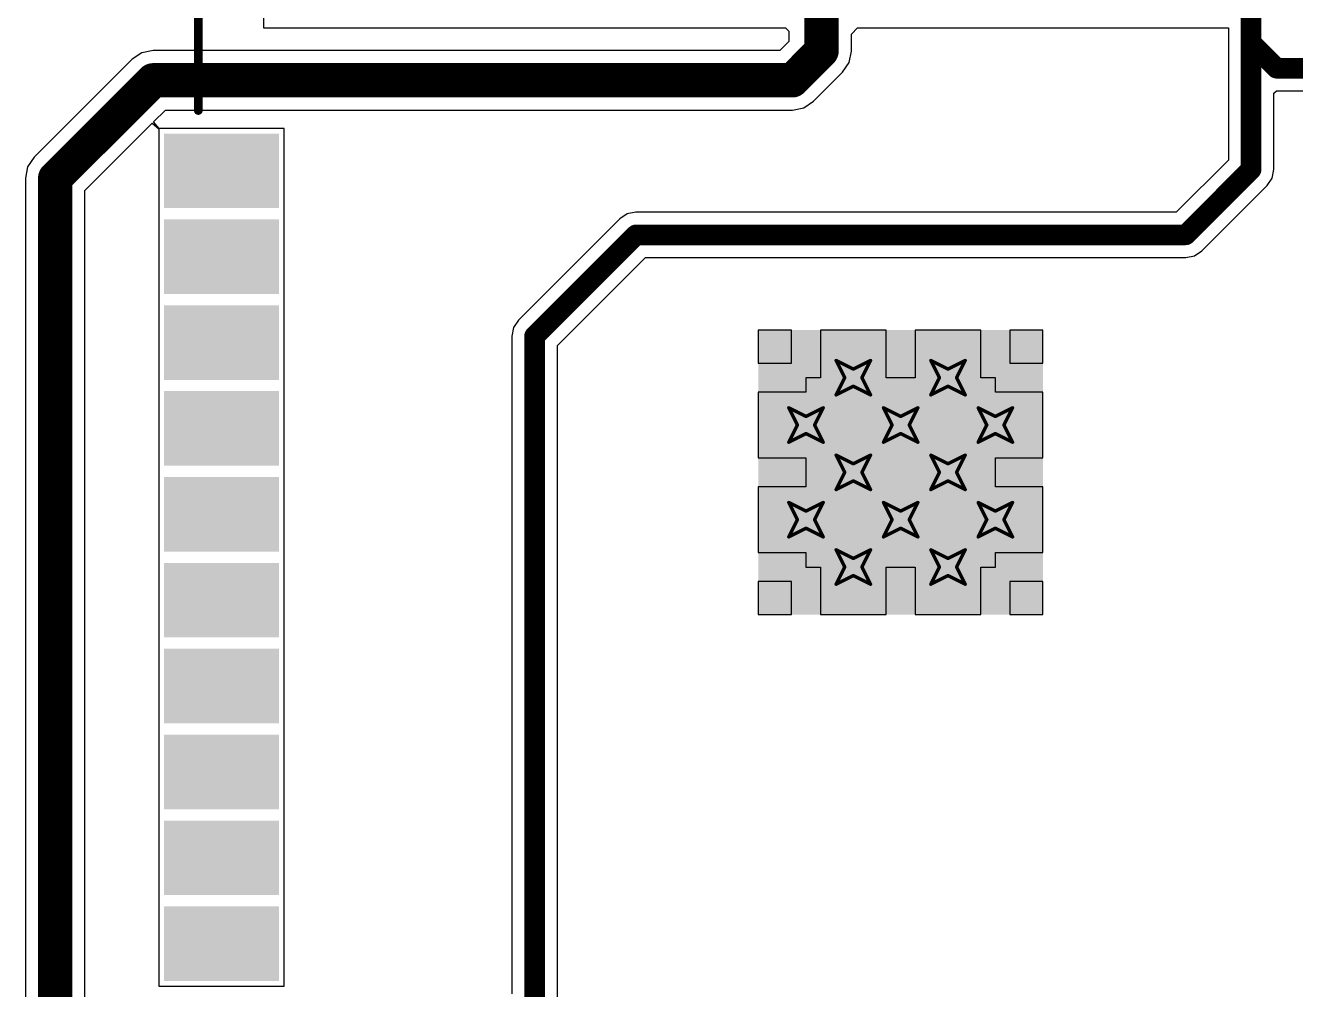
# Model space of a CAD drawing. Header units: inches. Extents: x -5 to 433, y -20 to 71.
# Drawn here: x 56.71 to 75.49, y 33.06 to 47.32 of the extents above; entities that cross this region are included whole.
import ezdxf

# ---------------------------------------------------------------- set-up
doc = ezdxf.new("R2010")
doc.units = ezdxf.units.IN
for name, color, linetype in [('Bottom Layer', 5, 'Continuous'), ('Drill Drawing', 1, 'Continuous'), ('Multi-Layer', 9, 'Continuous'), ('Pad Holes', 156, 'Continuous'), ('Top Layer', 1, 'Continuous'), ('Top Overlay', 2, 'Continuous'), ('Top Paste', 8, 'Continuous'), ('Top Solder', 216, 'Continuous')]:
    doc.layers.add(name, color=color, linetype=linetype)

msp = doc.modelspace()

# ---------------------------------------------------------------- hatches: boundary and pattern name
at = {"layer": 'Bottom Layer'}
h = msp.add_hatch(color=5, dxfattribs=at)
edge = h.paths.add_edge_path()
edge.add_arc((68.948, 42.109), 0.3, 0, 360)
h = msp.add_hatch(color=5, dxfattribs=at)
edge = h.paths.add_edge_path()
edge.add_arc((70.348, 42.109), 0.3, 0, 360)
h = msp.add_hatch(color=5, dxfattribs=at)
edge = h.paths.add_edge_path()
edge.add_arc((68.248, 41.409), 0.3, 0, 360)
h = msp.add_hatch(color=5, dxfattribs=at)
edge = h.paths.add_edge_path()
edge.add_arc((69.648, 41.409), 0.3, 0, 360)
h = msp.add_hatch(color=5, dxfattribs=at)
edge = h.paths.add_edge_path()
edge.add_arc((71.048, 41.409), 0.3, 0, 360)
h = msp.add_hatch(color=5, dxfattribs=at)
edge = h.paths.add_edge_path()
edge.add_arc((68.948, 40.709), 0.3, 0, 360)
h = msp.add_hatch(color=5, dxfattribs=at)
edge = h.paths.add_edge_path()
edge.add_arc((70.348, 40.709), 0.3, 0, 360)
h = msp.add_hatch(color=5, dxfattribs=at)
edge = h.paths.add_edge_path()
edge.add_arc((68.248, 40.009), 0.3, 0, 360)
h = msp.add_hatch(color=5, dxfattribs=at)
edge = h.paths.add_edge_path()
edge.add_arc((69.648, 40.009), 0.3, 0, 360)
h = msp.add_hatch(color=5, dxfattribs=at)
edge = h.paths.add_edge_path()
edge.add_arc((71.048, 40.009), 0.3, 0, 360)
h = msp.add_hatch(color=5, dxfattribs=at)
edge = h.paths.add_edge_path()
edge.add_arc((68.948, 39.309), 0.3, 0, 360)
h = msp.add_hatch(color=5, dxfattribs=at)
edge = h.paths.add_edge_path()
edge.add_arc((70.348, 39.309), 0.3, 0, 360)
at = {"layer": 'Multi-Layer'}
h = msp.add_hatch(color=9, dxfattribs=at)
edge = h.paths.add_edge_path()
edge.add_arc((68.948, 42.109), 0.3, 0, 360)
h = msp.add_hatch(color=9, dxfattribs=at)
edge = h.paths.add_edge_path()
edge.add_arc((70.348, 42.109), 0.3, 0, 360)
h = msp.add_hatch(color=9, dxfattribs=at)
edge = h.paths.add_edge_path()
edge.add_arc((68.248, 41.409), 0.3, 0, 360)
h = msp.add_hatch(color=9, dxfattribs=at)
edge = h.paths.add_edge_path()
edge.add_arc((69.648, 41.409), 0.3, 0, 360)
h = msp.add_hatch(color=9, dxfattribs=at)
edge = h.paths.add_edge_path()
edge.add_arc((71.048, 41.409), 0.3, 0, 360)
h = msp.add_hatch(color=9, dxfattribs=at)
edge = h.paths.add_edge_path()
edge.add_arc((68.948, 40.709), 0.3, 0, 360)
h = msp.add_hatch(color=9, dxfattribs=at)
edge = h.paths.add_edge_path()
edge.add_arc((70.348, 40.709), 0.3, 0, 360)
h = msp.add_hatch(color=9, dxfattribs=at)
edge = h.paths.add_edge_path()
edge.add_arc((68.248, 40.009), 0.3, 0, 360)
h = msp.add_hatch(color=9, dxfattribs=at)
edge = h.paths.add_edge_path()
edge.add_arc((69.648, 40.009), 0.3, 0, 360)
h = msp.add_hatch(color=9, dxfattribs=at)
edge = h.paths.add_edge_path()
edge.add_arc((71.048, 40.009), 0.3, 0, 360)
h = msp.add_hatch(color=9, dxfattribs=at)
edge = h.paths.add_edge_path()
edge.add_arc((68.948, 39.309), 0.3, 0, 360)
h = msp.add_hatch(color=9, dxfattribs=at)
edge = h.paths.add_edge_path()
edge.add_arc((70.348, 39.309), 0.3, 0, 360)
at = {"layer": 'Pad Holes'}
h = msp.add_hatch(color=7, dxfattribs=at)
edge = h.paths.add_edge_path()
edge.add_arc((68.948, 42.109), 0.15, 0, 360)
h = msp.add_hatch(color=7, dxfattribs=at)
edge = h.paths.add_edge_path()
edge.add_arc((70.348, 42.109), 0.15, 0, 360)
h = msp.add_hatch(color=7, dxfattribs=at)
edge = h.paths.add_edge_path()
edge.add_arc((68.248, 41.409), 0.15, 0, 360)
h = msp.add_hatch(color=7, dxfattribs=at)
edge = h.paths.add_edge_path()
edge.add_arc((69.648, 41.409), 0.15, 0, 360)
h = msp.add_hatch(color=7, dxfattribs=at)
edge = h.paths.add_edge_path()
edge.add_arc((71.048, 41.409), 0.15, 0, 360)
h = msp.add_hatch(color=7, dxfattribs=at)
edge = h.paths.add_edge_path()
edge.add_arc((68.948, 40.709), 0.15, 0, 360)
h = msp.add_hatch(color=7, dxfattribs=at)
edge = h.paths.add_edge_path()
edge.add_arc((70.348, 40.709), 0.15, 0, 360)
h = msp.add_hatch(color=7, dxfattribs=at)
edge = h.paths.add_edge_path()
edge.add_arc((68.248, 40.009), 0.15, 0, 360)
h = msp.add_hatch(color=7, dxfattribs=at)
edge = h.paths.add_edge_path()
edge.add_arc((69.648, 40.009), 0.15, 0, 360)
h = msp.add_hatch(color=7, dxfattribs=at)
edge = h.paths.add_edge_path()
edge.add_arc((71.048, 40.009), 0.15, 0, 360)
h = msp.add_hatch(color=7, dxfattribs=at)
edge = h.paths.add_edge_path()
edge.add_arc((68.948, 39.309), 0.15, 0, 360)
h = msp.add_hatch(color=7, dxfattribs=at)
edge = h.paths.add_edge_path()
edge.add_arc((70.348, 39.309), 0.15, 0, 360)
at = {"layer": 'Top Layer'}
for points in [[(58.858, 45.619), (60.358, 45.619), (60.358, 44.719), (58.858, 44.719)], [(58.858, 44.349), (60.358, 44.349), (60.358, 43.449), (58.858, 43.449)], [(58.858, 43.079), (60.358, 43.079), (60.358, 42.179), (58.858, 42.179)], [(67.544, 38.605), (71.752, 38.605), (71.752, 42.813), (67.544, 42.813)], [(68.698, 42.559), (68.698, 41.659), (67.798, 41.659), (67.798, 42.559)], [(70.098, 42.559), (70.098, 41.659), (69.198, 41.659), (69.198, 42.559)], [(71.498, 42.559), (71.498, 41.659), (70.598, 41.659), (70.598, 42.559)], [(58.858, 41.809), (60.358, 41.809), (60.358, 40.909), (58.858, 40.909)], [(68.698, 41.159), (68.698, 40.259), (67.798, 40.259), (67.798, 41.159)], [(70.098, 41.159), (70.098, 40.259), (69.198, 40.259), (69.198, 41.159)], [(71.498, 41.159), (71.498, 40.259), (70.598, 40.259), (70.598, 41.159)], [(58.858, 40.539), (60.358, 40.539), (60.358, 39.639), (58.858, 39.639)], [(68.698, 39.759), (68.698, 38.859), (67.798, 38.859), (67.798, 39.759)], [(70.098, 39.759), (70.098, 38.859), (69.198, 38.859), (69.198, 39.759)], [(71.498, 39.759), (71.498, 38.859), (70.598, 38.859), (70.598, 39.759)], [(58.858, 39.269), (60.358, 39.269), (60.358, 38.369), (58.858, 38.369)], [(58.858, 37.999), (60.358, 37.999), (60.358, 37.099), (58.858, 37.099)], [(58.858, 36.729), (60.358, 36.729), (60.358, 35.829), (58.858, 35.829)], [(58.858, 35.459), (60.358, 35.459), (60.358, 34.559), (58.858, 34.559)], [(58.858, 34.189), (60.358, 34.189), (60.358, 33.289), (58.858, 33.289)]]:
    msp.add_hatch(color=1, dxfattribs=at).paths.add_polyline_path(points)
h = msp.add_hatch(color=1, dxfattribs=at)
edge = h.paths.add_edge_path()
edge.add_arc((68.948, 42.109), 0.3, 0, 360)
h = msp.add_hatch(color=1, dxfattribs=at)
edge = h.paths.add_edge_path()
edge.add_arc((70.348, 42.109), 0.3, 0, 360)
h = msp.add_hatch(color=1, dxfattribs=at)
edge = h.paths.add_edge_path()
edge.add_arc((68.248, 41.409), 0.3, 0, 360)
h = msp.add_hatch(color=1, dxfattribs=at)
edge = h.paths.add_edge_path()
edge.add_arc((69.648, 41.409), 0.3, 0, 360)
h = msp.add_hatch(color=1, dxfattribs=at)
edge = h.paths.add_edge_path()
edge.add_arc((71.048, 41.409), 0.3, 0, 360)
h = msp.add_hatch(color=1, dxfattribs=at)
edge = h.paths.add_edge_path()
edge.add_arc((68.948, 40.709), 0.3, 0, 360)
h = msp.add_hatch(color=1, dxfattribs=at)
edge = h.paths.add_edge_path()
edge.add_arc((70.348, 40.709), 0.3, 0, 360)
h = msp.add_hatch(color=1, dxfattribs=at)
edge = h.paths.add_edge_path()
edge.add_arc((68.248, 40.009), 0.3, 0, 360)
h = msp.add_hatch(color=1, dxfattribs=at)
edge = h.paths.add_edge_path()
edge.add_arc((69.648, 40.009), 0.3, 0, 360)
h = msp.add_hatch(color=1, dxfattribs=at)
edge = h.paths.add_edge_path()
edge.add_arc((71.048, 40.009), 0.3, 0, 360)
h = msp.add_hatch(color=1, dxfattribs=at)
edge = h.paths.add_edge_path()
edge.add_arc((68.948, 39.309), 0.3, 0, 360)
h = msp.add_hatch(color=1, dxfattribs=at)
edge = h.paths.add_edge_path()
edge.add_arc((70.348, 39.309), 0.3, 0, 360)
at = {"layer": 'Top Paste'}
for points in [[(58.858, 45.619), (60.358, 45.619), (60.358, 44.719), (58.858, 44.719)], [(58.858, 44.349), (60.358, 44.349), (60.358, 43.449), (58.858, 43.449)], [(58.858, 43.079), (60.358, 43.079), (60.358, 42.179), (58.858, 42.179)], [(68.698, 42.559), (68.698, 41.659), (67.798, 41.659), (67.798, 42.559)], [(70.098, 42.559), (70.098, 41.659), (69.198, 41.659), (69.198, 42.559)], [(71.498, 42.559), (71.498, 41.659), (70.598, 41.659), (70.598, 42.559)], [(58.858, 41.809), (60.358, 41.809), (60.358, 40.909), (58.858, 40.909)], [(68.698, 41.159), (68.698, 40.259), (67.798, 40.259), (67.798, 41.159)], [(70.098, 41.159), (70.098, 40.259), (69.198, 40.259), (69.198, 41.159)], [(71.498, 41.159), (71.498, 40.259), (70.598, 40.259), (70.598, 41.159)], [(58.858, 40.539), (60.358, 40.539), (60.358, 39.639), (58.858, 39.639)], [(68.698, 39.759), (68.698, 38.859), (67.798, 38.859), (67.798, 39.759)], [(70.098, 39.759), (70.098, 38.859), (69.198, 38.859), (69.198, 39.759)], [(71.498, 39.759), (71.498, 38.859), (70.598, 38.859), (70.598, 39.759)], [(58.858, 39.269), (60.358, 39.269), (60.358, 38.369), (58.858, 38.369)], [(58.858, 37.999), (60.358, 37.999), (60.358, 37.099), (58.858, 37.099)], [(58.858, 36.729), (60.358, 36.729), (60.358, 35.829), (58.858, 35.829)], [(58.858, 35.459), (60.358, 35.459), (60.358, 34.559), (58.858, 34.559)], [(58.858, 34.189), (60.358, 34.189), (60.358, 33.289), (58.858, 33.289)]]:
    msp.add_hatch(color=8, dxfattribs=at).paths.add_polyline_path(points)
at = {"layer": 'Top Solder'}
for points in [[(58.757, 45.72), (60.46, 45.72), (60.46, 44.617), (58.757, 44.617)], [(58.757, 44.45), (60.46, 44.45), (60.46, 43.347), (58.757, 43.347)], [(58.757, 43.18), (60.46, 43.18), (60.46, 42.077), (58.757, 42.077)], [(68.8, 42.66), (68.8, 41.557), (67.697, 41.557), (67.697, 42.66)], [(70.2, 42.66), (70.2, 41.557), (69.097, 41.557), (69.097, 42.66)], [(71.6, 42.66), (71.6, 41.557), (70.497, 41.557), (70.497, 42.66)], [(58.757, 41.91), (60.46, 41.91), (60.46, 40.807), (58.757, 40.807)], [(68.8, 41.26), (68.8, 40.157), (67.697, 40.157), (67.697, 41.26)], [(70.2, 41.26), (70.2, 40.157), (69.097, 40.157), (69.097, 41.26)], [(71.6, 41.26), (71.6, 40.157), (70.497, 40.157), (70.497, 41.26)], [(58.757, 40.64), (60.46, 40.64), (60.46, 39.537), (58.757, 39.537)], [(68.8, 39.86), (68.8, 38.757), (67.697, 38.757), (67.697, 39.86)], [(70.2, 39.86), (70.2, 38.757), (69.097, 38.757), (69.097, 39.86)], [(71.6, 39.86), (71.6, 38.757), (70.497, 38.757), (70.497, 39.86)], [(58.757, 39.37), (60.46, 39.37), (60.46, 38.267), (58.757, 38.267)], [(58.757, 38.1), (60.46, 38.1), (60.46, 36.997), (58.757, 36.997)], [(58.757, 36.83), (60.46, 36.83), (60.46, 35.727), (58.757, 35.727)], [(58.757, 35.56), (60.46, 35.56), (60.46, 34.457), (58.757, 34.457)], [(58.757, 34.29), (60.46, 34.29), (60.46, 33.187), (58.757, 33.187)]]:
    msp.add_hatch(color=216, dxfattribs=at).paths.add_polyline_path(points)

# ---------------------------------------------------------------- linework, layer by layer
at = {"layer": 'Drill Drawing'}
for points in [[(68.694, 42.363, 0.0508, 0.0508, 0), (68.948, 42.236, 0.0508, 0.0508, 0)], [(68.694, 42.363, 0.0508, 0.0508, 0), (68.821, 42.109, 0.0508, 0.0508, 0)], [(68.948, 42.236, 0.0508, 0.0508, 0), (69.202, 42.363, 0.0508, 0.0508, 0)], [(69.075, 42.109, 0.0508, 0.0508, 0), (69.202, 42.363, 0.0508, 0.0508, 0)], [(70.094, 42.363, 0.0508, 0.0508, 0), (70.348, 42.236, 0.0508, 0.0508, 0)], [(70.094, 42.363, 0.0508, 0.0508, 0), (70.221, 42.109, 0.0508, 0.0508, 0)], [(70.348, 42.236, 0.0508, 0.0508, 0), (70.602, 42.363, 0.0508, 0.0508, 0)], [(70.475, 42.109, 0.0508, 0.0508, 0), (70.602, 42.363, 0.0508, 0.0508, 0)], [(68.694, 41.855, 0.0508, 0.0508, 0), (68.821, 42.109, 0.0508, 0.0508, 0)], [(69.075, 42.109, 0.0508, 0.0508, 0), (69.202, 41.855, 0.0508, 0.0508, 0)], [(70.094, 41.855, 0.0508, 0.0508, 0), (70.221, 42.109, 0.0508, 0.0508, 0)], [(70.475, 42.109, 0.0508, 0.0508, 0), (70.602, 41.855, 0.0508, 0.0508, 0)], [(68.694, 41.855, 0.0508, 0.0508, 0), (68.948, 41.982, 0.0508, 0.0508, 0)], [(68.948, 41.982, 0.0508, 0.0508, 0), (69.202, 41.855, 0.0508, 0.0508, 0)], [(70.094, 41.855, 0.0508, 0.0508, 0), (70.348, 41.982, 0.0508, 0.0508, 0)], [(70.348, 41.982, 0.0508, 0.0508, 0), (70.602, 41.855, 0.0508, 0.0508, 0)], [(67.994, 41.663, 0.0508, 0.0508, 0), (68.248, 41.536, 0.0508, 0.0508, 0)], [(67.994, 41.663, 0.0508, 0.0508, 0), (68.121, 41.409, 0.0508, 0.0508, 0)], [(68.248, 41.536, 0.0508, 0.0508, 0), (68.502, 41.663, 0.0508, 0.0508, 0)], [(68.375, 41.409, 0.0508, 0.0508, 0), (68.502, 41.663, 0.0508, 0.0508, 0)], [(69.394, 41.663, 0.0508, 0.0508, 0), (69.648, 41.536, 0.0508, 0.0508, 0)], [(69.394, 41.663, 0.0508, 0.0508, 0), (69.521, 41.409, 0.0508, 0.0508, 0)], [(69.648, 41.536, 0.0508, 0.0508, 0), (69.902, 41.663, 0.0508, 0.0508, 0)], [(69.775, 41.409, 0.0508, 0.0508, 0), (69.902, 41.663, 0.0508, 0.0508, 0)], [(70.794, 41.663, 0.0508, 0.0508, 0), (71.048, 41.536, 0.0508, 0.0508, 0)], [(70.794, 41.663, 0.0508, 0.0508, 0), (70.921, 41.409, 0.0508, 0.0508, 0)], [(71.048, 41.536, 0.0508, 0.0508, 0), (71.302, 41.663, 0.0508, 0.0508, 0)], [(71.175, 41.409, 0.0508, 0.0508, 0), (71.302, 41.663, 0.0508, 0.0508, 0)], [(67.994, 41.155, 0.0508, 0.0508, 0), (68.121, 41.409, 0.0508, 0.0508, 0)], [(68.375, 41.409, 0.0508, 0.0508, 0), (68.502, 41.155, 0.0508, 0.0508, 0)], [(69.394, 41.155, 0.0508, 0.0508, 0), (69.521, 41.409, 0.0508, 0.0508, 0)], [(69.775, 41.409, 0.0508, 0.0508, 0), (69.902, 41.155, 0.0508, 0.0508, 0)], [(70.794, 41.155, 0.0508, 0.0508, 0), (70.921, 41.409, 0.0508, 0.0508, 0)], [(71.175, 41.409, 0.0508, 0.0508, 0), (71.302, 41.155, 0.0508, 0.0508, 0)], [(67.994, 41.155, 0.0508, 0.0508, 0), (68.248, 41.282, 0.0508, 0.0508, 0)], [(68.248, 41.282, 0.0508, 0.0508, 0), (68.502, 41.155, 0.0508, 0.0508, 0)], [(69.394, 41.155, 0.0508, 0.0508, 0), (69.648, 41.282, 0.0508, 0.0508, 0)], [(69.648, 41.282, 0.0508, 0.0508, 0), (69.902, 41.155, 0.0508, 0.0508, 0)], [(70.794, 41.155, 0.0508, 0.0508, 0), (71.048, 41.282, 0.0508, 0.0508, 0)], [(71.048, 41.282, 0.0508, 0.0508, 0), (71.302, 41.155, 0.0508, 0.0508, 0)], [(68.694, 40.963, 0.0508, 0.0508, 0), (68.948, 40.836, 0.0508, 0.0508, 0)], [(68.694, 40.963, 0.0508, 0.0508, 0), (68.821, 40.709, 0.0508, 0.0508, 0)], [(68.948, 40.836, 0.0508, 0.0508, 0), (69.202, 40.963, 0.0508, 0.0508, 0)], [(69.075, 40.709, 0.0508, 0.0508, 0), (69.202, 40.963, 0.0508, 0.0508, 0)], [(70.094, 40.963, 0.0508, 0.0508, 0), (70.348, 40.836, 0.0508, 0.0508, 0)], [(70.094, 40.963, 0.0508, 0.0508, 0), (70.221, 40.709, 0.0508, 0.0508, 0)], [(70.348, 40.836, 0.0508, 0.0508, 0), (70.602, 40.963, 0.0508, 0.0508, 0)], [(70.475, 40.709, 0.0508, 0.0508, 0), (70.602, 40.963, 0.0508, 0.0508, 0)], [(68.694, 40.455, 0.0508, 0.0508, 0), (68.821, 40.709, 0.0508, 0.0508, 0)], [(68.694, 40.455, 0.0508, 0.0508, 0), (68.948, 40.582, 0.0508, 0.0508, 0)], [(68.948, 40.582, 0.0508, 0.0508, 0), (69.202, 40.455, 0.0508, 0.0508, 0)], [(69.075, 40.709, 0.0508, 0.0508, 0), (69.202, 40.455, 0.0508, 0.0508, 0)], [(70.094, 40.455, 0.0508, 0.0508, 0), (70.221, 40.709, 0.0508, 0.0508, 0)], [(70.094, 40.455, 0.0508, 0.0508, 0), (70.348, 40.582, 0.0508, 0.0508, 0)], [(70.348, 40.582, 0.0508, 0.0508, 0), (70.602, 40.455, 0.0508, 0.0508, 0)], [(70.475, 40.709, 0.0508, 0.0508, 0), (70.602, 40.455, 0.0508, 0.0508, 0)], [(67.994, 40.263, 0.0508, 0.0508, 0), (68.248, 40.136, 0.0508, 0.0508, 0)], [(67.994, 40.263, 0.0508, 0.0508, 0), (68.121, 40.009, 0.0508, 0.0508, 0)], [(68.248, 40.136, 0.0508, 0.0508, 0), (68.502, 40.263, 0.0508, 0.0508, 0)], [(68.375, 40.009, 0.0508, 0.0508, 0), (68.502, 40.263, 0.0508, 0.0508, 0)], [(69.394, 40.263, 0.0508, 0.0508, 0), (69.648, 40.136, 0.0508, 0.0508, 0)], [(69.394, 40.263, 0.0508, 0.0508, 0), (69.521, 40.009, 0.0508, 0.0508, 0)], [(69.648, 40.136, 0.0508, 0.0508, 0), (69.902, 40.263, 0.0508, 0.0508, 0)], [(69.775, 40.009, 0.0508, 0.0508, 0), (69.902, 40.263, 0.0508, 0.0508, 0)], [(70.794, 40.263, 0.0508, 0.0508, 0), (71.048, 40.136, 0.0508, 0.0508, 0)], [(70.794, 40.263, 0.0508, 0.0508, 0), (70.921, 40.009, 0.0508, 0.0508, 0)], [(71.048, 40.136, 0.0508, 0.0508, 0), (71.302, 40.263, 0.0508, 0.0508, 0)], [(71.175, 40.009, 0.0508, 0.0508, 0), (71.302, 40.263, 0.0508, 0.0508, 0)], [(67.994, 39.755, 0.0508, 0.0508, 0), (68.121, 40.009, 0.0508, 0.0508, 0)], [(68.375, 40.009, 0.0508, 0.0508, 0), (68.502, 39.755, 0.0508, 0.0508, 0)], [(69.394, 39.755, 0.0508, 0.0508, 0), (69.521, 40.009, 0.0508, 0.0508, 0)], [(69.775, 40.009, 0.0508, 0.0508, 0), (69.902, 39.755, 0.0508, 0.0508, 0)], [(70.794, 39.755, 0.0508, 0.0508, 0), (70.921, 40.009, 0.0508, 0.0508, 0)], [(71.175, 40.009, 0.0508, 0.0508, 0), (71.302, 39.755, 0.0508, 0.0508, 0)], [(67.994, 39.755, 0.0508, 0.0508, 0), (68.248, 39.882, 0.0508, 0.0508, 0)], [(68.248, 39.882, 0.0508, 0.0508, 0), (68.502, 39.755, 0.0508, 0.0508, 0)], [(69.394, 39.755, 0.0508, 0.0508, 0), (69.648, 39.882, 0.0508, 0.0508, 0)], [(69.648, 39.882, 0.0508, 0.0508, 0), (69.902, 39.755, 0.0508, 0.0508, 0)], [(70.794, 39.755, 0.0508, 0.0508, 0), (71.048, 39.882, 0.0508, 0.0508, 0)], [(71.048, 39.882, 0.0508, 0.0508, 0), (71.302, 39.755, 0.0508, 0.0508, 0)], [(68.694, 39.563, 0.0508, 0.0508, 0), (68.948, 39.436, 0.0508, 0.0508, 0)], [(68.694, 39.563, 0.0508, 0.0508, 0), (68.821, 39.309, 0.0508, 0.0508, 0)], [(68.948, 39.436, 0.0508, 0.0508, 0), (69.202, 39.563, 0.0508, 0.0508, 0)], [(69.075, 39.309, 0.0508, 0.0508, 0), (69.202, 39.563, 0.0508, 0.0508, 0)], [(70.094, 39.563, 0.0508, 0.0508, 0), (70.348, 39.436, 0.0508, 0.0508, 0)], [(70.094, 39.563, 0.0508, 0.0508, 0), (70.221, 39.309, 0.0508, 0.0508, 0)], [(70.348, 39.436, 0.0508, 0.0508, 0), (70.602, 39.563, 0.0508, 0.0508, 0)], [(70.475, 39.309, 0.0508, 0.0508, 0), (70.602, 39.563, 0.0508, 0.0508, 0)], [(68.694, 39.055, 0.0508, 0.0508, 0), (68.821, 39.309, 0.0508, 0.0508, 0)], [(69.075, 39.309, 0.0508, 0.0508, 0), (69.202, 39.055, 0.0508, 0.0508, 0)], [(70.094, 39.055, 0.0508, 0.0508, 0), (70.221, 39.309, 0.0508, 0.0508, 0)], [(70.475, 39.309, 0.0508, 0.0508, 0), (70.602, 39.055, 0.0508, 0.0508, 0)], [(68.694, 39.055, 0.0508, 0.0508, 0), (68.948, 39.182, 0.0508, 0.0508, 0)], [(68.948, 39.182, 0.0508, 0.0508, 0), (69.202, 39.055, 0.0508, 0.0508, 0)], [(70.094, 39.055, 0.0508, 0.0508, 0), (70.348, 39.182, 0.0508, 0.0508, 0)], [(70.348, 39.182, 0.0508, 0.0508, 0), (70.602, 39.055, 0.0508, 0.0508, 0)]]:
    msp.add_lwpolyline(points, format="xyseb", dxfattribs=at)
for points in [[(68.682, 42.363, 0.0254, 0.0254, 1), (68.707, 42.363, 0.0254, 0.0254, 1)], [(68.682, 42.363, 0.0254, 0.0254, 1), (68.707, 42.363, 0.0254, 0.0254, 1)], [(68.936, 42.236, 0.0254, 0.0254, 1), (68.961, 42.236, 0.0254, 0.0254, 1)], [(68.936, 42.236, 0.0254, 0.0254, 1), (68.961, 42.236, 0.0254, 0.0254, 1)], [(69.19, 42.363, 0.0254, 0.0254, 1), (69.215, 42.363, 0.0254, 0.0254, 1)], [(69.19, 42.363, 0.0254, 0.0254, 1), (69.215, 42.363, 0.0254, 0.0254, 1)], [(70.082, 42.363, 0.0254, 0.0254, 1), (70.107, 42.363, 0.0254, 0.0254, 1)], [(70.082, 42.363, 0.0254, 0.0254, 1), (70.107, 42.363, 0.0254, 0.0254, 1)], [(70.336, 42.236, 0.0254, 0.0254, 1), (70.361, 42.236, 0.0254, 0.0254, 1)], [(70.336, 42.236, 0.0254, 0.0254, 1), (70.361, 42.236, 0.0254, 0.0254, 1)], [(70.59, 42.363, 0.0254, 0.0254, 1), (70.615, 42.363, 0.0254, 0.0254, 1)], [(70.59, 42.363, 0.0254, 0.0254, 1), (70.615, 42.363, 0.0254, 0.0254, 1)], [(68.809, 42.109, 0.0254, 0.0254, 1), (68.834, 42.109, 0.0254, 0.0254, 1)], [(68.809, 42.109, 0.0254, 0.0254, 1), (68.834, 42.109, 0.0254, 0.0254, 1)], [(69.063, 42.109, 0.0254, 0.0254, 1), (69.088, 42.109, 0.0254, 0.0254, 1)], [(69.063, 42.109, 0.0254, 0.0254, 1), (69.088, 42.109, 0.0254, 0.0254, 1)], [(70.209, 42.109, 0.0254, 0.0254, 1), (70.234, 42.109, 0.0254, 0.0254, 1)], [(70.209, 42.109, 0.0254, 0.0254, 1), (70.234, 42.109, 0.0254, 0.0254, 1)], [(70.463, 42.109, 0.0254, 0.0254, 1), (70.488, 42.109, 0.0254, 0.0254, 1)], [(70.463, 42.109, 0.0254, 0.0254, 1), (70.488, 42.109, 0.0254, 0.0254, 1)], [(68.682, 41.855, 0.0254, 0.0254, 1), (68.707, 41.855, 0.0254, 0.0254, 1)], [(68.682, 41.855, 0.0254, 0.0254, 1), (68.707, 41.855, 0.0254, 0.0254, 1)], [(68.936, 41.982, 0.0254, 0.0254, 1), (68.961, 41.982, 0.0254, 0.0254, 1)], [(68.936, 41.982, 0.0254, 0.0254, 1), (68.961, 41.982, 0.0254, 0.0254, 1)], [(69.19, 41.855, 0.0254, 0.0254, 1), (69.215, 41.855, 0.0254, 0.0254, 1)], [(69.19, 41.855, 0.0254, 0.0254, 1), (69.215, 41.855, 0.0254, 0.0254, 1)], [(70.082, 41.855, 0.0254, 0.0254, 1), (70.107, 41.855, 0.0254, 0.0254, 1)], [(70.082, 41.855, 0.0254, 0.0254, 1), (70.107, 41.855, 0.0254, 0.0254, 1)], [(70.336, 41.982, 0.0254, 0.0254, 1), (70.361, 41.982, 0.0254, 0.0254, 1)], [(70.336, 41.982, 0.0254, 0.0254, 1), (70.361, 41.982, 0.0254, 0.0254, 1)], [(70.59, 41.855, 0.0254, 0.0254, 1), (70.615, 41.855, 0.0254, 0.0254, 1)], [(70.59, 41.855, 0.0254, 0.0254, 1), (70.615, 41.855, 0.0254, 0.0254, 1)], [(67.982, 41.663, 0.0254, 0.0254, 1), (68.007, 41.663, 0.0254, 0.0254, 1)], [(67.982, 41.663, 0.0254, 0.0254, 1), (68.007, 41.663, 0.0254, 0.0254, 1)], [(68.49, 41.663, 0.0254, 0.0254, 1), (68.515, 41.663, 0.0254, 0.0254, 1)], [(68.49, 41.663, 0.0254, 0.0254, 1), (68.515, 41.663, 0.0254, 0.0254, 1)], [(69.382, 41.663, 0.0254, 0.0254, 1), (69.407, 41.663, 0.0254, 0.0254, 1)], [(69.382, 41.663, 0.0254, 0.0254, 1), (69.407, 41.663, 0.0254, 0.0254, 1)], [(69.89, 41.663, 0.0254, 0.0254, 1), (69.915, 41.663, 0.0254, 0.0254, 1)], [(69.89, 41.663, 0.0254, 0.0254, 1), (69.915, 41.663, 0.0254, 0.0254, 1)], [(70.782, 41.663, 0.0254, 0.0254, 1), (70.807, 41.663, 0.0254, 0.0254, 1)], [(70.782, 41.663, 0.0254, 0.0254, 1), (70.807, 41.663, 0.0254, 0.0254, 1)], [(71.29, 41.663, 0.0254, 0.0254, 1), (71.315, 41.663, 0.0254, 0.0254, 1)], [(71.29, 41.663, 0.0254, 0.0254, 1), (71.315, 41.663, 0.0254, 0.0254, 1)], [(68.236, 41.536, 0.0254, 0.0254, 1), (68.261, 41.536, 0.0254, 0.0254, 1)], [(68.236, 41.536, 0.0254, 0.0254, 1), (68.261, 41.536, 0.0254, 0.0254, 1)], [(69.636, 41.536, 0.0254, 0.0254, 1), (69.661, 41.536, 0.0254, 0.0254, 1)], [(69.636, 41.536, 0.0254, 0.0254, 1), (69.661, 41.536, 0.0254, 0.0254, 1)], [(71.036, 41.536, 0.0254, 0.0254, 1), (71.061, 41.536, 0.0254, 0.0254, 1)], [(71.036, 41.536, 0.0254, 0.0254, 1), (71.061, 41.536, 0.0254, 0.0254, 1)], [(68.109, 41.409, 0.0254, 0.0254, 1), (68.134, 41.409, 0.0254, 0.0254, 1)], [(68.109, 41.409, 0.0254, 0.0254, 1), (68.134, 41.409, 0.0254, 0.0254, 1)], [(68.363, 41.409, 0.0254, 0.0254, 1), (68.388, 41.409, 0.0254, 0.0254, 1)], [(68.363, 41.409, 0.0254, 0.0254, 1), (68.388, 41.409, 0.0254, 0.0254, 1)], [(69.509, 41.409, 0.0254, 0.0254, 1), (69.534, 41.409, 0.0254, 0.0254, 1)], [(69.509, 41.409, 0.0254, 0.0254, 1), (69.534, 41.409, 0.0254, 0.0254, 1)], [(69.763, 41.409, 0.0254, 0.0254, 1), (69.788, 41.409, 0.0254, 0.0254, 1)], [(69.763, 41.409, 0.0254, 0.0254, 1), (69.788, 41.409, 0.0254, 0.0254, 1)], [(70.909, 41.409, 0.0254, 0.0254, 1), (70.934, 41.409, 0.0254, 0.0254, 1)], [(70.909, 41.409, 0.0254, 0.0254, 1), (70.934, 41.409, 0.0254, 0.0254, 1)], [(71.163, 41.409, 0.0254, 0.0254, 1), (71.188, 41.409, 0.0254, 0.0254, 1)], [(71.163, 41.409, 0.0254, 0.0254, 1), (71.188, 41.409, 0.0254, 0.0254, 1)], [(67.982, 41.155, 0.0254, 0.0254, 1), (68.007, 41.155, 0.0254, 0.0254, 1)], [(67.982, 41.155, 0.0254, 0.0254, 1), (68.007, 41.155, 0.0254, 0.0254, 1)], [(68.236, 41.282, 0.0254, 0.0254, 1), (68.261, 41.282, 0.0254, 0.0254, 1)], [(68.236, 41.282, 0.0254, 0.0254, 1), (68.261, 41.282, 0.0254, 0.0254, 1)], [(68.49, 41.155, 0.0254, 0.0254, 1), (68.515, 41.155, 0.0254, 0.0254, 1)], [(68.49, 41.155, 0.0254, 0.0254, 1), (68.515, 41.155, 0.0254, 0.0254, 1)], [(69.382, 41.155, 0.0254, 0.0254, 1), (69.407, 41.155, 0.0254, 0.0254, 1)], [(69.382, 41.155, 0.0254, 0.0254, 1), (69.407, 41.155, 0.0254, 0.0254, 1)], [(69.636, 41.282, 0.0254, 0.0254, 1), (69.661, 41.282, 0.0254, 0.0254, 1)], [(69.636, 41.282, 0.0254, 0.0254, 1), (69.661, 41.282, 0.0254, 0.0254, 1)], [(69.89, 41.155, 0.0254, 0.0254, 1), (69.915, 41.155, 0.0254, 0.0254, 1)], [(69.89, 41.155, 0.0254, 0.0254, 1), (69.915, 41.155, 0.0254, 0.0254, 1)], [(70.782, 41.155, 0.0254, 0.0254, 1), (70.807, 41.155, 0.0254, 0.0254, 1)], [(70.782, 41.155, 0.0254, 0.0254, 1), (70.807, 41.155, 0.0254, 0.0254, 1)], [(71.036, 41.282, 0.0254, 0.0254, 1), (71.061, 41.282, 0.0254, 0.0254, 1)], [(71.036, 41.282, 0.0254, 0.0254, 1), (71.061, 41.282, 0.0254, 0.0254, 1)], [(71.29, 41.155, 0.0254, 0.0254, 1), (71.315, 41.155, 0.0254, 0.0254, 1)], [(71.29, 41.155, 0.0254, 0.0254, 1), (71.315, 41.155, 0.0254, 0.0254, 1)], [(68.682, 40.963, 0.0254, 0.0254, 1), (68.707, 40.963, 0.0254, 0.0254, 1)], [(68.682, 40.963, 0.0254, 0.0254, 1), (68.707, 40.963, 0.0254, 0.0254, 1)], [(69.19, 40.963, 0.0254, 0.0254, 1), (69.215, 40.963, 0.0254, 0.0254, 1)], [(69.19, 40.963, 0.0254, 0.0254, 1), (69.215, 40.963, 0.0254, 0.0254, 1)], [(70.082, 40.963, 0.0254, 0.0254, 1), (70.107, 40.963, 0.0254, 0.0254, 1)], [(70.082, 40.963, 0.0254, 0.0254, 1), (70.107, 40.963, 0.0254, 0.0254, 1)], [(70.59, 40.963, 0.0254, 0.0254, 1), (70.615, 40.963, 0.0254, 0.0254, 1)], [(70.59, 40.963, 0.0254, 0.0254, 1), (70.615, 40.963, 0.0254, 0.0254, 1)], [(68.936, 40.836, 0.0254, 0.0254, 1), (68.961, 40.836, 0.0254, 0.0254, 1)], [(68.936, 40.836, 0.0254, 0.0254, 1), (68.961, 40.836, 0.0254, 0.0254, 1)], [(70.336, 40.836, 0.0254, 0.0254, 1), (70.361, 40.836, 0.0254, 0.0254, 1)], [(70.336, 40.836, 0.0254, 0.0254, 1), (70.361, 40.836, 0.0254, 0.0254, 1)], [(68.809, 40.709, 0.0254, 0.0254, 1), (68.834, 40.709, 0.0254, 0.0254, 1)], [(68.809, 40.709, 0.0254, 0.0254, 1), (68.834, 40.709, 0.0254, 0.0254, 1)], [(68.936, 40.582, 0.0254, 0.0254, 1), (68.961, 40.582, 0.0254, 0.0254, 1)], [(68.936, 40.582, 0.0254, 0.0254, 1), (68.961, 40.582, 0.0254, 0.0254, 1)], [(69.063, 40.709, 0.0254, 0.0254, 1), (69.088, 40.709, 0.0254, 0.0254, 1)], [(69.063, 40.709, 0.0254, 0.0254, 1), (69.088, 40.709, 0.0254, 0.0254, 1)], [(70.209, 40.709, 0.0254, 0.0254, 1), (70.234, 40.709, 0.0254, 0.0254, 1)], [(70.209, 40.709, 0.0254, 0.0254, 1), (70.234, 40.709, 0.0254, 0.0254, 1)], [(70.336, 40.582, 0.0254, 0.0254, 1), (70.361, 40.582, 0.0254, 0.0254, 1)], [(70.336, 40.582, 0.0254, 0.0254, 1), (70.361, 40.582, 0.0254, 0.0254, 1)], [(70.463, 40.709, 0.0254, 0.0254, 1), (70.488, 40.709, 0.0254, 0.0254, 1)], [(70.463, 40.709, 0.0254, 0.0254, 1), (70.488, 40.709, 0.0254, 0.0254, 1)], [(68.682, 40.455, 0.0254, 0.0254, 1), (68.707, 40.455, 0.0254, 0.0254, 1)], [(68.682, 40.455, 0.0254, 0.0254, 1), (68.707, 40.455, 0.0254, 0.0254, 1)], [(69.19, 40.455, 0.0254, 0.0254, 1), (69.215, 40.455, 0.0254, 0.0254, 1)], [(69.19, 40.455, 0.0254, 0.0254, 1), (69.215, 40.455, 0.0254, 0.0254, 1)], [(70.082, 40.455, 0.0254, 0.0254, 1), (70.107, 40.455, 0.0254, 0.0254, 1)], [(70.082, 40.455, 0.0254, 0.0254, 1), (70.107, 40.455, 0.0254, 0.0254, 1)], [(70.59, 40.455, 0.0254, 0.0254, 1), (70.615, 40.455, 0.0254, 0.0254, 1)], [(70.59, 40.455, 0.0254, 0.0254, 1), (70.615, 40.455, 0.0254, 0.0254, 1)], [(67.982, 40.263, 0.0254, 0.0254, 1), (68.007, 40.263, 0.0254, 0.0254, 1)], [(67.982, 40.263, 0.0254, 0.0254, 1), (68.007, 40.263, 0.0254, 0.0254, 1)], [(68.49, 40.263, 0.0254, 0.0254, 1), (68.515, 40.263, 0.0254, 0.0254, 1)], [(68.49, 40.263, 0.0254, 0.0254, 1), (68.515, 40.263, 0.0254, 0.0254, 1)], [(69.382, 40.263, 0.0254, 0.0254, 1), (69.407, 40.263, 0.0254, 0.0254, 1)], [(69.382, 40.263, 0.0254, 0.0254, 1), (69.407, 40.263, 0.0254, 0.0254, 1)], [(69.89, 40.263, 0.0254, 0.0254, 1), (69.915, 40.263, 0.0254, 0.0254, 1)], [(69.89, 40.263, 0.0254, 0.0254, 1), (69.915, 40.263, 0.0254, 0.0254, 1)], [(70.782, 40.263, 0.0254, 0.0254, 1), (70.807, 40.263, 0.0254, 0.0254, 1)], [(70.782, 40.263, 0.0254, 0.0254, 1), (70.807, 40.263, 0.0254, 0.0254, 1)], [(71.29, 40.263, 0.0254, 0.0254, 1), (71.315, 40.263, 0.0254, 0.0254, 1)], [(71.29, 40.263, 0.0254, 0.0254, 1), (71.315, 40.263, 0.0254, 0.0254, 1)], [(68.109, 40.009, 0.0254, 0.0254, 1), (68.134, 40.009, 0.0254, 0.0254, 1)], [(68.109, 40.009, 0.0254, 0.0254, 1), (68.134, 40.009, 0.0254, 0.0254, 1)], [(68.236, 40.136, 0.0254, 0.0254, 1), (68.261, 40.136, 0.0254, 0.0254, 1)], [(68.236, 40.136, 0.0254, 0.0254, 1), (68.261, 40.136, 0.0254, 0.0254, 1)], [(68.363, 40.009, 0.0254, 0.0254, 1), (68.388, 40.009, 0.0254, 0.0254, 1)], [(68.363, 40.009, 0.0254, 0.0254, 1), (68.388, 40.009, 0.0254, 0.0254, 1)], [(69.509, 40.009, 0.0254, 0.0254, 1), (69.534, 40.009, 0.0254, 0.0254, 1)], [(69.509, 40.009, 0.0254, 0.0254, 1), (69.534, 40.009, 0.0254, 0.0254, 1)], [(69.636, 40.136, 0.0254, 0.0254, 1), (69.661, 40.136, 0.0254, 0.0254, 1)], [(69.636, 40.136, 0.0254, 0.0254, 1), (69.661, 40.136, 0.0254, 0.0254, 1)], [(69.763, 40.009, 0.0254, 0.0254, 1), (69.788, 40.009, 0.0254, 0.0254, 1)], [(69.763, 40.009, 0.0254, 0.0254, 1), (69.788, 40.009, 0.0254, 0.0254, 1)], [(70.909, 40.009, 0.0254, 0.0254, 1), (70.934, 40.009, 0.0254, 0.0254, 1)], [(70.909, 40.009, 0.0254, 0.0254, 1), (70.934, 40.009, 0.0254, 0.0254, 1)], [(71.036, 40.136, 0.0254, 0.0254, 1), (71.061, 40.136, 0.0254, 0.0254, 1)], [(71.036, 40.136, 0.0254, 0.0254, 1), (71.061, 40.136, 0.0254, 0.0254, 1)], [(71.163, 40.009, 0.0254, 0.0254, 1), (71.188, 40.009, 0.0254, 0.0254, 1)], [(71.163, 40.009, 0.0254, 0.0254, 1), (71.188, 40.009, 0.0254, 0.0254, 1)], [(68.236, 39.882, 0.0254, 0.0254, 1), (68.261, 39.882, 0.0254, 0.0254, 1)], [(68.236, 39.882, 0.0254, 0.0254, 1), (68.261, 39.882, 0.0254, 0.0254, 1)], [(69.636, 39.882, 0.0254, 0.0254, 1), (69.661, 39.882, 0.0254, 0.0254, 1)], [(69.636, 39.882, 0.0254, 0.0254, 1), (69.661, 39.882, 0.0254, 0.0254, 1)], [(71.036, 39.882, 0.0254, 0.0254, 1), (71.061, 39.882, 0.0254, 0.0254, 1)], [(71.036, 39.882, 0.0254, 0.0254, 1), (71.061, 39.882, 0.0254, 0.0254, 1)], [(67.982, 39.755, 0.0254, 0.0254, 1), (68.007, 39.755, 0.0254, 0.0254, 1)], [(67.982, 39.755, 0.0254, 0.0254, 1), (68.007, 39.755, 0.0254, 0.0254, 1)], [(68.49, 39.755, 0.0254, 0.0254, 1), (68.515, 39.755, 0.0254, 0.0254, 1)], [(68.49, 39.755, 0.0254, 0.0254, 1), (68.515, 39.755, 0.0254, 0.0254, 1)], [(69.382, 39.755, 0.0254, 0.0254, 1), (69.407, 39.755, 0.0254, 0.0254, 1)], [(69.382, 39.755, 0.0254, 0.0254, 1), (69.407, 39.755, 0.0254, 0.0254, 1)], [(69.89, 39.755, 0.0254, 0.0254, 1), (69.915, 39.755, 0.0254, 0.0254, 1)], [(69.89, 39.755, 0.0254, 0.0254, 1), (69.915, 39.755, 0.0254, 0.0254, 1)], [(70.782, 39.755, 0.0254, 0.0254, 1), (70.807, 39.755, 0.0254, 0.0254, 1)], [(70.782, 39.755, 0.0254, 0.0254, 1), (70.807, 39.755, 0.0254, 0.0254, 1)], [(71.29, 39.755, 0.0254, 0.0254, 1), (71.315, 39.755, 0.0254, 0.0254, 1)], [(71.29, 39.755, 0.0254, 0.0254, 1), (71.315, 39.755, 0.0254, 0.0254, 1)], [(68.682, 39.563, 0.0254, 0.0254, 1), (68.707, 39.563, 0.0254, 0.0254, 1)], [(68.682, 39.563, 0.0254, 0.0254, 1), (68.707, 39.563, 0.0254, 0.0254, 1)], [(68.936, 39.436, 0.0254, 0.0254, 1), (68.961, 39.436, 0.0254, 0.0254, 1)], [(68.936, 39.436, 0.0254, 0.0254, 1), (68.961, 39.436, 0.0254, 0.0254, 1)], [(69.19, 39.563, 0.0254, 0.0254, 1), (69.215, 39.563, 0.0254, 0.0254, 1)], [(69.19, 39.563, 0.0254, 0.0254, 1), (69.215, 39.563, 0.0254, 0.0254, 1)], [(70.082, 39.563, 0.0254, 0.0254, 1), (70.107, 39.563, 0.0254, 0.0254, 1)], [(70.082, 39.563, 0.0254, 0.0254, 1), (70.107, 39.563, 0.0254, 0.0254, 1)], [(70.336, 39.436, 0.0254, 0.0254, 1), (70.361, 39.436, 0.0254, 0.0254, 1)], [(70.336, 39.436, 0.0254, 0.0254, 1), (70.361, 39.436, 0.0254, 0.0254, 1)], [(70.59, 39.563, 0.0254, 0.0254, 1), (70.615, 39.563, 0.0254, 0.0254, 1)], [(70.59, 39.563, 0.0254, 0.0254, 1), (70.615, 39.563, 0.0254, 0.0254, 1)], [(68.809, 39.309, 0.0254, 0.0254, 1), (68.834, 39.309, 0.0254, 0.0254, 1)], [(68.809, 39.309, 0.0254, 0.0254, 1), (68.834, 39.309, 0.0254, 0.0254, 1)], [(69.063, 39.309, 0.0254, 0.0254, 1), (69.088, 39.309, 0.0254, 0.0254, 1)], [(69.063, 39.309, 0.0254, 0.0254, 1), (69.088, 39.309, 0.0254, 0.0254, 1)], [(70.209, 39.309, 0.0254, 0.0254, 1), (70.234, 39.309, 0.0254, 0.0254, 1)], [(70.209, 39.309, 0.0254, 0.0254, 1), (70.234, 39.309, 0.0254, 0.0254, 1)], [(70.463, 39.309, 0.0254, 0.0254, 1), (70.488, 39.309, 0.0254, 0.0254, 1)], [(70.463, 39.309, 0.0254, 0.0254, 1), (70.488, 39.309, 0.0254, 0.0254, 1)], [(68.682, 39.055, 0.0254, 0.0254, 1), (68.707, 39.055, 0.0254, 0.0254, 1)], [(68.682, 39.055, 0.0254, 0.0254, 1), (68.707, 39.055, 0.0254, 0.0254, 1)], [(68.936, 39.182, 0.0254, 0.0254, 1), (68.961, 39.182, 0.0254, 0.0254, 1)], [(68.936, 39.182, 0.0254, 0.0254, 1), (68.961, 39.182, 0.0254, 0.0254, 1)], [(69.19, 39.055, 0.0254, 0.0254, 1), (69.215, 39.055, 0.0254, 0.0254, 1)], [(69.19, 39.055, 0.0254, 0.0254, 1), (69.215, 39.055, 0.0254, 0.0254, 1)], [(70.082, 39.055, 0.0254, 0.0254, 1), (70.107, 39.055, 0.0254, 0.0254, 1)], [(70.082, 39.055, 0.0254, 0.0254, 1), (70.107, 39.055, 0.0254, 0.0254, 1)], [(70.336, 39.182, 0.0254, 0.0254, 1), (70.361, 39.182, 0.0254, 0.0254, 1)], [(70.336, 39.182, 0.0254, 0.0254, 1), (70.361, 39.182, 0.0254, 0.0254, 1)], [(70.59, 39.055, 0.0254, 0.0254, 1), (70.615, 39.055, 0.0254, 0.0254, 1)], [(70.59, 39.055, 0.0254, 0.0254, 1), (70.615, 39.055, 0.0254, 0.0254, 1)]]:
    msp.add_lwpolyline(points, format="xyseb", close=True, dxfattribs=at)
at = {"layer": 'Top Layer'}
for p, q in [((60.231, 49.136), (60.231, 47.281)), ((60.231, 47.281), (61.374, 47.281)), ((61.374, 47.281), (61.486, 47.281)), ((61.486, 47.281), (61.613, 47.281)), ((61.613, 47.281), (62.644, 47.281)), ((62.644, 47.281), (62.756, 47.281)), ((62.756, 47.281), (62.883, 47.281)), ((62.883, 47.281), (63.914, 47.281)), ((63.914, 47.281), (64.026, 47.281)), ((64.026, 47.281), (64.153, 47.281)), ((64.153, 47.281), (65.184, 47.281)), ((65.184, 47.281), (65.296, 47.281)), ((65.296, 47.281), (65.423, 47.281)), ((65.423, 47.281), (66.454, 47.281)), ((66.454, 47.281), (66.566, 47.281)), ((66.566, 47.281), (66.693, 47.281)), ((66.693, 47.281), (67.724, 47.281)), ((67.724, 47.281), (67.836, 47.281)), ((67.836, 47.281), (67.948, 47.281)), ((67.948, 47.281), (67.997, 47.232)), ((67.997, 47.232), (67.997, 47.081)), ((68.919, 47.191), (69.008, 47.281)), ((68.919, 46.939), (68.919, 47.191)), ((69.008, 47.281), (69.106, 47.281)), ((69.106, 47.281), (69.233, 47.281)), ((69.233, 47.281), (70.264, 47.281)), ((70.264, 47.281), (70.376, 47.281)), ((70.376, 47.281), (70.503, 47.281)), ((70.503, 47.281), (71.534, 47.281)), ((71.534, 47.281), (71.646, 47.281)), ((71.646, 47.281), (71.773, 47.281)), ((71.773, 47.281), (72.804, 47.281)), ((72.804, 47.281), (72.916, 47.281)), ((72.916, 47.281), (73.043, 47.281)), ((73.043, 47.281), (74.074, 47.281)), ((74.074, 47.281), (74.186, 47.281)), ((74.186, 47.281), (74.313, 47.281)), ((74.313, 47.281), (74.492, 47.281)), ((74.492, 47.281), (74.492, 45.327)), ((58.598, 46.948), (58.429, 46.914)), ((67.864, 46.948), (58.598, 46.948)), ((67.997, 47.081), (67.864, 46.948)), ((58.286, 46.819), (56.839, 45.371)), ((58.429, 46.914), (58.286, 46.819)), ((68.79, 46.628), (68.885, 46.771)), ((68.885, 46.771), (68.919, 46.939)), ((68.358, 46.196), (68.79, 46.628)), ((68.215, 46.101), (68.358, 46.196)), ((75.165, 46.316), (75.205, 46.349)), ((75.165, 45.188), (75.165, 46.316)), ((75.205, 46.349), (75.205, 46.349)), ((75.205, 46.349), (77.775, 46.349)), ((58.605, 45.892), (58.78, 46.067)), ((58.78, 46.067), (68.047, 46.067)), ((68.047, 46.067), (68.215, 46.101)), ((57.59, 44.877), (58.585, 45.872)), ((58.585, 45.872), (58.681, 45.788)), ((58.689, 45.796), (58.605, 45.892)), ((58.681, 45.788), (58.681, 45.673)), ((58.681, 45.673), (58.681, 44.653)), ((58.807, 45.796), (58.689, 45.796)), ((60.536, 45.796), (58.807, 45.796)), ((60.536, 44.653), (60.536, 45.796)), ((56.839, 45.371), (56.743, 45.228)), ((74.492, 45.327), (73.723, 44.558)), ((56.743, 45.228), (56.71, 45.06)), ((75.139, 45.059), (75.165, 45.188)), ((56.71, 45.06), (56.71, 0.884)), ((57.59, 0.701), (57.59, 44.877)), ((74.1, 43.983), (75.066, 44.95)), ((75.066, 44.95), (75.139, 45.059)), ((58.681, 44.653), (58.681, 44.541)), ((58.681, 44.541), (58.681, 44.414)), ((60.536, 44.526), (60.536, 44.653)), ((60.536, 44.414), (60.536, 44.526)), ((65.606, 44.532), (65.497, 44.459)), ((65.735, 44.558), (65.606, 44.532)), ((73.723, 44.558), (65.735, 44.558)), ((58.681, 44.414), (58.681, 43.383)), ((60.536, 43.383), (60.536, 44.414)), ((65.497, 44.459), (63.999, 42.961)), ((73.991, 43.91), (74.1, 43.983)), ((64.573, 42.583), (65.875, 43.885)), ((65.875, 43.885), (73.862, 43.885)), ((73.862, 43.885), (73.991, 43.91)), ((58.681, 43.383), (58.681, 43.271)), ((60.536, 43.256), (60.536, 43.383)), ((58.681, 43.271), (58.681, 43.144)), ((60.536, 43.144), (60.536, 43.256)), ((58.681, 43.144), (58.681, 42.113)), ((60.536, 42.113), (60.536, 43.144)), ((63.926, 42.852), (63.9, 42.723)), ((63.999, 42.961), (63.926, 42.852)), ((68.032, 42.813), (67.544, 42.813)), ((67.544, 42.813), (67.544, 42.324)), ((68.032, 42.324), (68.032, 42.813)), ((69.433, 42.813), (68.464, 42.813)), ((68.464, 42.813), (68.464, 42.109)), ((69.433, 42.109), (69.433, 42.813)), ((70.832, 42.813), (69.864, 42.813)), ((69.864, 42.813), (69.864, 42.109)), ((70.832, 42.109), (70.832, 42.813)), ((71.752, 42.813), (71.264, 42.813)), ((71.264, 42.813), (71.264, 42.324)), ((71.752, 42.324), (71.752, 42.813)), ((63.9, 42.723), (63.9, 32.996)), ((64.573, 32.857), (64.573, 42.583)), ((67.544, 42.324), (68.032, 42.324)), ((71.264, 42.324), (71.752, 42.324)), ((58.681, 42.113), (58.681, 42.001)), ((60.536, 41.986), (60.536, 42.113)), ((68.464, 42.109), (68.248, 42.109)), ((68.248, 42.109), (68.248, 41.893)), ((69.864, 42.109), (69.433, 42.109)), ((71.048, 42.109), (70.832, 42.109)), ((71.048, 41.893), (71.048, 42.109)), ((58.681, 42.001), (58.681, 41.874)), ((58.681, 41.874), (58.681, 40.843)), ((60.536, 41.874), (60.536, 41.986)), ((60.536, 40.843), (60.536, 41.874)), ((68.248, 41.893), (67.544, 41.893)), ((67.544, 41.893), (67.544, 41.405)), ((71.752, 41.893), (71.048, 41.893)), ((71.752, 41.405), (71.752, 41.893)), ((67.544, 41.405), (67.544, 40.925)), ((71.752, 40.925), (71.752, 41.405)), ((58.681, 40.843), (58.681, 40.731)), ((60.536, 40.716), (60.536, 40.843)), ((67.544, 40.925), (68.248, 40.925)), ((68.248, 40.925), (68.248, 40.493)), ((71.048, 40.493), (71.048, 40.925)), ((71.048, 40.925), (71.752, 40.925)), ((58.681, 40.731), (58.681, 40.604)), ((58.681, 40.604), (58.681, 39.573)), ((60.536, 40.604), (60.536, 40.716)), ((60.536, 39.573), (60.536, 40.604)), ((68.248, 40.493), (67.544, 40.493)), ((67.544, 40.493), (67.544, 40.005)), ((71.752, 40.493), (71.048, 40.493)), ((71.752, 40.005), (71.752, 40.493)), ((67.544, 40.005), (67.544, 39.525)), ((71.752, 39.525), (71.752, 40.005)), ((58.681, 39.573), (58.681, 39.461)), ((58.681, 39.461), (58.681, 39.334)), ((60.536, 39.446), (60.536, 39.573)), ((60.536, 39.334), (60.536, 39.446)), ((67.544, 39.525), (68.248, 39.525)), ((68.248, 39.525), (68.248, 39.309)), ((71.048, 39.309), (71.048, 39.525)), ((71.048, 39.525), (71.752, 39.525)), ((58.681, 39.334), (58.681, 38.303)), ((60.536, 38.303), (60.536, 39.334)), ((68.248, 39.309), (68.464, 39.309)), ((68.464, 39.309), (68.464, 38.605)), ((69.433, 38.605), (69.433, 39.309)), ((69.433, 39.309), (69.864, 39.309)), ((69.864, 39.309), (69.864, 38.605)), ((70.832, 38.605), (70.832, 39.309)), ((70.832, 39.309), (71.048, 39.309)), ((68.032, 39.093), (67.544, 39.093)), ((67.544, 39.093), (67.544, 38.605)), ((68.032, 38.605), (68.032, 39.093)), ((71.752, 39.093), (71.264, 39.093)), ((71.264, 39.093), (71.264, 38.605)), ((71.752, 38.605), (71.752, 39.093)), ((67.544, 38.605), (68.032, 38.605)), ((68.464, 38.605), (69.433, 38.605)), ((69.864, 38.605), (70.832, 38.605)), ((71.264, 38.605), (71.752, 38.605)), ((58.681, 38.303), (58.681, 38.191)), ((58.681, 38.191), (58.681, 38.064)), ((60.536, 38.176), (60.536, 38.303)), ((60.536, 38.064), (60.536, 38.176)), ((58.681, 38.064), (58.681, 37.033)), ((60.536, 37.033), (60.536, 38.064)), ((58.681, 37.033), (58.681, 36.921)), ((60.536, 36.906), (60.536, 37.033)), ((58.681, 36.921), (58.681, 36.794)), ((60.536, 36.794), (60.536, 36.906)), ((58.681, 36.794), (58.681, 35.763)), ((60.536, 35.763), (60.536, 36.794)), ((58.681, 35.763), (58.681, 35.651)), ((60.536, 35.636), (60.536, 35.763)), ((58.681, 35.651), (58.681, 35.524)), ((58.681, 35.524), (58.681, 34.493)), ((60.536, 35.524), (60.536, 35.636)), ((60.536, 34.493), (60.536, 35.524)), ((58.681, 34.493), (58.681, 34.381)), ((58.681, 34.381), (58.681, 34.254)), ((60.536, 34.366), (60.536, 34.493)), ((60.536, 34.254), (60.536, 34.366)), ((58.681, 34.254), (58.681, 33.111)), ((60.536, 33.111), (60.536, 34.254)), ((58.681, 33.111), (60.536, 33.111))]:
    msp.add_line(p, q, dxfattribs=at)
for points in [[(68.478, 46.939, 0.508, 0.508, 0), (68.478, 48.209, 0.508, 0.508, 0)], [(74.828, 47.062, 0.305, 0.305, 0), (74.828, 48.209, 0.305, 0.305, 0)], [(68.047, 46.507, 0.508, 0.508, 0), (68.478, 46.939, 0.508, 0.508, 0)], [(74.828, 45.188, 0.305, 0.305, 0), (74.828, 47.062, 0.305, 0.305, 0)], [(74.828, 47.062, 0.305, 0.305, 0), (75.205, 46.685, 0.305, 0.305, 0)], [(57.15, 45.06, 0.508, 0.508, 0), (58.598, 46.507, 0.508, 0.508, 0)], [(58.598, 46.507, 0.508, 0.508, 0), (68.047, 46.507, 0.508, 0.508, 0)], [(75.205, 46.685, 0.305, 0.305, 0), (77.775, 46.685, 0.305, 0.305, 0)], [(57.15, 0.701, 0.508, 0.508, 0), (57.15, 45.06, 0.508, 0.508, 0)], [(73.862, 44.221, 0.305, 0.305, 0), (74.828, 45.188, 0.305, 0.305, 0)], [(64.237, 42.723, 0.305, 0.305, 0), (65.735, 44.221, 0.305, 0.305, 0)], [(65.735, 44.221, 0.305, 0.305, 0), (73.862, 44.221, 0.305, 0.305, 0)], [(64.237, 32.857, 0.305, 0.305, 0), (64.237, 42.723, 0.305, 0.305, 0)]]:
    msp.add_lwpolyline(points, format="xyseb", dxfattribs=at)
for points in [[(68.351, 46.939, 0.254, 0.254, 1), (68.605, 46.939, 0.254, 0.254, 1)], [(68.351, 46.939, 0.254, 0.254, 1), (68.605, 46.939, 0.254, 0.254, 1)], [(74.752, 47.062, 0.152, 0.152, 1), (74.905, 47.062, 0.152, 0.152, 1)], [(74.752, 47.062, 0.152, 0.152, 1), (74.905, 47.062, 0.152, 0.152, 1)], [(74.752, 47.062, 0.152, 0.152, 1), (74.905, 47.062, 0.152, 0.152, 1)], [(58.471, 46.507, 0.254, 0.254, 1), (58.725, 46.507, 0.254, 0.254, 1)], [(58.471, 46.507, 0.254, 0.254, 1), (58.725, 46.507, 0.254, 0.254, 1)], [(67.92, 46.507, 0.254, 0.254, 1), (68.174, 46.507, 0.254, 0.254, 1)], [(67.92, 46.507, 0.254, 0.254, 1), (68.174, 46.507, 0.254, 0.254, 1)], [(75.129, 46.685, 0.152, 0.152, 1), (75.281, 46.685, 0.152, 0.152, 1)], [(75.129, 46.685, 0.152, 0.152, 1), (75.281, 46.685, 0.152, 0.152, 1)], [(57.023, 45.06, 0.254, 0.254, 1), (57.277, 45.06, 0.254, 0.254, 1)], [(57.023, 45.06, 0.254, 0.254, 1), (57.277, 45.06, 0.254, 0.254, 1)], [(74.752, 45.188, 0.152, 0.152, 1), (74.905, 45.188, 0.152, 0.152, 1)], [(74.752, 45.188, 0.152, 0.152, 1), (74.905, 45.188, 0.152, 0.152, 1)], [(65.659, 44.221, 0.152, 0.152, 1), (65.811, 44.221, 0.152, 0.152, 1)], [(65.659, 44.221, 0.152, 0.152, 1), (65.811, 44.221, 0.152, 0.152, 1)], [(73.786, 44.221, 0.152, 0.152, 1), (73.938, 44.221, 0.152, 0.152, 1)], [(73.786, 44.221, 0.152, 0.152, 1), (73.938, 44.221, 0.152, 0.152, 1)], [(64.16, 42.723, 0.152, 0.152, 1), (64.313, 42.723, 0.152, 0.152, 1)], [(64.16, 42.723, 0.152, 0.152, 1), (64.313, 42.723, 0.152, 0.152, 1)]]:
    msp.add_lwpolyline(points, format="xyseb", close=True, dxfattribs=at)
at = {"layer": 'Top Overlay'}
msp.add_lwpolyline([(59.266, 46.059, 0.127, 0.127, 0), (59.266, 48.548, 0.127, 0.127, 0)], format="xyseb", dxfattribs=at)
msp.add_lwpolyline([(59.234, 46.059, 0.0635, 0.0635, 1), (59.298, 46.059, 0.0635, 0.0635, 1)], format="xyseb", close=True, dxfattribs=at)

doc.saveas('drawing.dxf')
